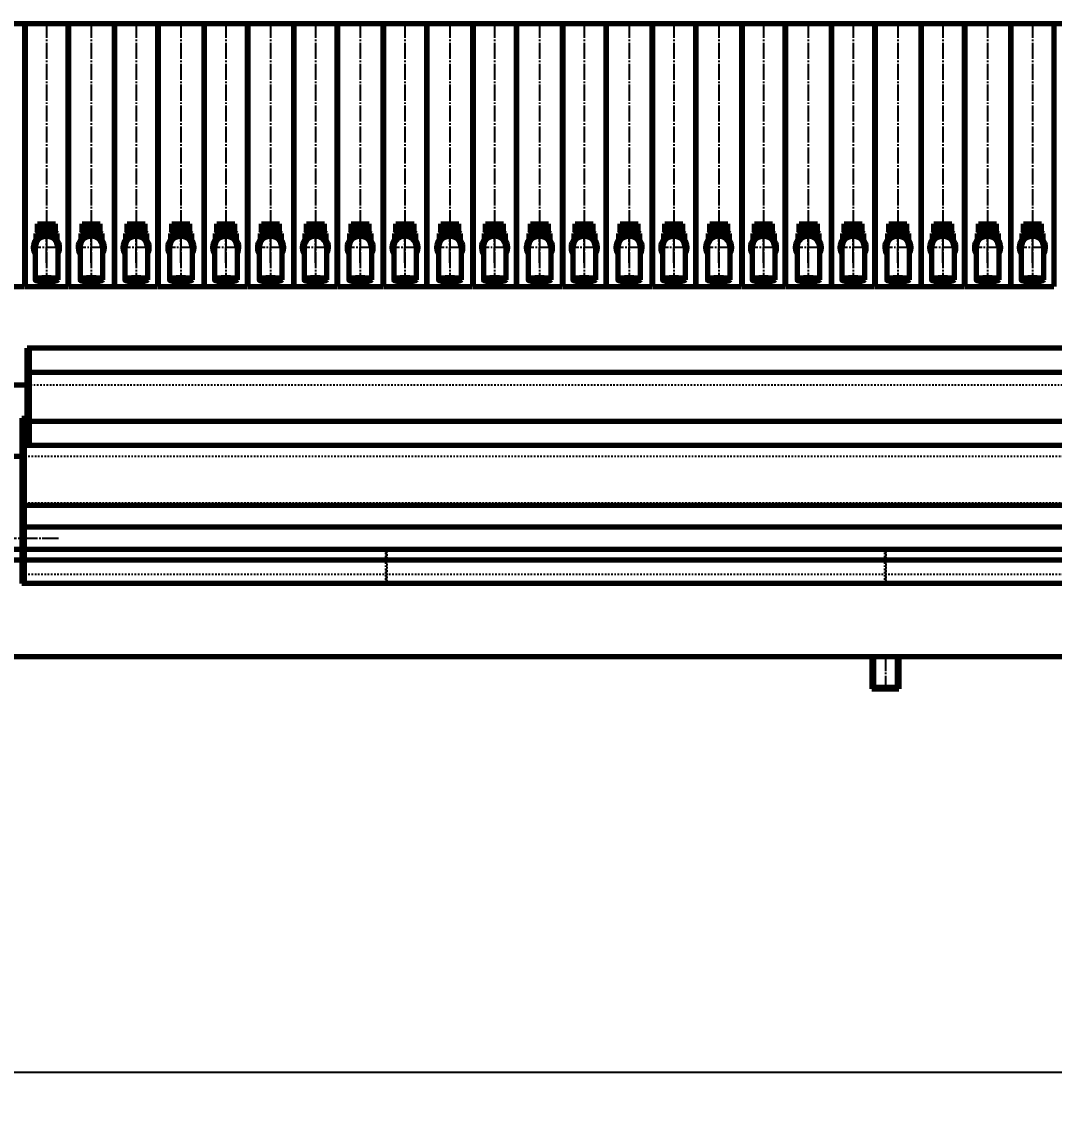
# Model space of a CAD drawing. Header units: millimetres. Extents: x -11880 to 11880, y -8400 to 8400.
# Drawn here: x -7000 to -5077, y 2986 to 5024 of the extents above; entities that cross this region are included whole.
import ezdxf

# ---------------------------------------------------------------- set-up
doc = ezdxf.new("R2010")
doc.units = ezdxf.units.MM
doc.linetypes.add('EB_DASH', pattern=[6, 3, -3])
doc.linetypes.add('EB_DASHDOT', pattern=[39, 30, -3, 3, -3])
for name, color, linetype, lineweight in [('CAXA0', 7, 'Continuous', 70), ('CAXA1', 1, 'EB_DASHDOT', 25), ('CAXA2', 6, 'EB_DASH', 25), ('CAXA4', 3, 'Continuous', 25)]:
    doc.layers.add(name, color=color, linetype=linetype, lineweight=lineweight)
doc.styles.add('标准', font='', dxfattribs={"width": 0.667})
doc.styles.get('标准').set_extended_font_data('SimSun')
doc.dimstyles.new('标准', dxfattribs={"dimscale": 40, "dimtxt": 5, "dimasz": 3, "dimexe": 2, "dimexo": 0, "dimtad": 1, "dimdec": 1, "dimzin": 12, "dimdsep": 46, "dimtxsty": '标准', "dimcen": 0, "dimdle": 4, "dimaunit": 1, "dimazin": 2, "dimtfac": 1, "dimtdec": 3, "dimtmove": 0, "dimatfit": 3, "dimfxl": 0, "dimtolj": 1, "dimtzin": 0, "dimarcsym": 0})

# ---------------------------------------------------------------- blocks, each defined once
blk = doc.blocks.new('CAXBLOCK67', base_point=(-6954.3, 4603.6))
at = {"layer": 'CAXA0', "linetype": 'Continuous', "lineweight": 70}
for p, q in [((-6971.1, 4647.8), (-6937.5, 4647.8)), ((-6971.1, 4632.2), (-6971.1, 4647.8)), ((-6964.8, 4647.8), (-6964.8, 4639.2)), ((-6943.8, 4647.8), (-6943.8, 4639.2)), ((-6937.5, 4632.2), (-6937.5, 4647.8)), ((-6971.1, 4632.2), (-6973.9, 4629.4)), ((-6973.9, 4629.4), (-6973.9, 4618.3)), ((-6934.7, 4629.4), (-6973.9, 4629.4)), ((-6971.1, 4639.2), (-6937.5, 4639.2)), ((-6971.1, 4632.2), (-6937.5, 4632.2)), ((-6937.5, 4632.2), (-6934.7, 4629.4)), ((-6934.7, 4629.4), (-6934.7, 4618.3)), ((-6975.3, 4603.6), (-6975.3, 4543.3)), ((-6933.3, 4603.6), (-6933.3, 4543.3))]:
    blk.add_line(p, q, dxfattribs=at)
for radius, start, end in [(24.5, 328.9973, 211.0027), (21, 0, 180)]:
    blk.add_arc((-6954.3, 4603.6), radius, start, end, dxfattribs=at)
for major_axis in [(21, 0), (15.4, 0)]:
    blk.add_ellipse((-6954.3, 4543.3), major_axis=major_axis, ratio=0.233333, dxfattribs=at)
at = {"layer": 'CAXA1', "linetype": 'EB_DASHDOT', "lineweight": 25}
for p, q in [((-6954.3, 4574.9), (-6954.3, 4632.3)), ((-6925.6, 4603.6), (-6983, 4603.6))]:
    blk.add_line(p, q, dxfattribs=at)
blk = doc.blocks.new('CAXBLOCK73', base_point=(-6870.8, 4603.6))
at = {"layer": 'CAXA0', "linetype": 'Continuous', "lineweight": 70}
for p, q in [((-6887.6, 4647.8), (-6854, 4647.8)), ((-6887.6, 4632.2), (-6887.6, 4647.8)), ((-6881.3, 4647.8), (-6881.3, 4639.2)), ((-6860.3, 4647.8), (-6860.3, 4639.2)), ((-6854, 4632.2), (-6854, 4647.8)), ((-6887.6, 4632.2), (-6890.4, 4629.4)), ((-6890.4, 4629.4), (-6890.4, 4618.3)), ((-6851.2, 4629.4), (-6890.4, 4629.4)), ((-6887.6, 4639.2), (-6854, 4639.2)), ((-6887.6, 4632.2), (-6854, 4632.2)), ((-6854, 4632.2), (-6851.2, 4629.4)), ((-6851.2, 4629.4), (-6851.2, 4618.3)), ((-6891.8, 4603.6), (-6891.8, 4543.3)), ((-6849.8, 4603.6), (-6849.8, 4543.3))]:
    blk.add_line(p, q, dxfattribs=at)
for radius, start, end in [(24.5, 328.9973, 211.0027), (21, 0, 180)]:
    blk.add_arc((-6870.8, 4603.6), radius, start, end, dxfattribs=at)
for major_axis in [(21, 0), (15.4, 0)]:
    blk.add_ellipse((-6870.8, 4543.3), major_axis=major_axis, ratio=0.233333, dxfattribs=at)
at = {"layer": 'CAXA1', "linetype": 'EB_DASHDOT', "lineweight": 25}
for p, q in [((-6870.8, 4574.9), (-6870.8, 4632.3)), ((-6842.1, 4603.6), (-6899.5, 4603.6))]:
    blk.add_line(p, q, dxfattribs=at)
blk = doc.blocks.new('CAXBLOCK75', base_point=(-6787.3, 4603.6))
at = {"layer": 'CAXA0', "linetype": 'Continuous', "lineweight": 70}
for p, q in [((-6804.1, 4647.8), (-6770.5, 4647.8)), ((-6804.1, 4632.2), (-6804.1, 4647.8)), ((-6797.8, 4647.8), (-6797.8, 4639.2)), ((-6776.8, 4647.8), (-6776.8, 4639.2)), ((-6770.5, 4632.2), (-6770.5, 4647.8)), ((-6804.1, 4632.2), (-6806.9, 4629.4)), ((-6806.9, 4629.4), (-6806.9, 4618.3)), ((-6767.7, 4629.4), (-6806.9, 4629.4)), ((-6804.1, 4639.2), (-6770.5, 4639.2)), ((-6804.1, 4632.2), (-6770.5, 4632.2)), ((-6770.5, 4632.2), (-6767.7, 4629.4)), ((-6767.7, 4629.4), (-6767.7, 4618.3)), ((-6808.3, 4603.6), (-6808.3, 4543.3)), ((-6766.3, 4603.6), (-6766.3, 4543.3))]:
    blk.add_line(p, q, dxfattribs=at)
for radius, start, end in [(24.5, 328.9973, 211.0027), (21, 0, 180)]:
    blk.add_arc((-6787.3, 4603.6), radius, start, end, dxfattribs=at)
for major_axis in [(21, 0), (15.4, 0)]:
    blk.add_ellipse((-6787.3, 4543.3), major_axis=major_axis, ratio=0.233333, dxfattribs=at)
at = {"layer": 'CAXA1', "linetype": 'EB_DASHDOT', "lineweight": 25}
for p, q in [((-6787.3, 4574.9), (-6787.3, 4632.3)), ((-6758.6, 4603.6), (-6816, 4603.6))]:
    blk.add_line(p, q, dxfattribs=at)
blk = doc.blocks.new('CAXBLOCK77', base_point=(-6703.8, 4603.6))
at = {"layer": 'CAXA0', "linetype": 'Continuous', "lineweight": 70}
for p, q in [((-6720.6, 4647.8), (-6687, 4647.8)), ((-6720.6, 4632.2), (-6720.6, 4647.8)), ((-6714.3, 4647.8), (-6714.3, 4639.2)), ((-6693.3, 4647.8), (-6693.3, 4639.2)), ((-6687, 4632.2), (-6687, 4647.8)), ((-6720.6, 4632.2), (-6723.4, 4629.4)), ((-6723.4, 4629.4), (-6723.4, 4618.3)), ((-6684.2, 4629.4), (-6723.4, 4629.4)), ((-6720.6, 4639.2), (-6687, 4639.2)), ((-6720.6, 4632.2), (-6687, 4632.2)), ((-6687, 4632.2), (-6684.2, 4629.4)), ((-6684.2, 4629.4), (-6684.2, 4618.3)), ((-6724.8, 4603.6), (-6724.8, 4543.3)), ((-6682.8, 4603.6), (-6682.8, 4543.3))]:
    blk.add_line(p, q, dxfattribs=at)
for radius, start, end in [(24.5, 328.9973, 211.0027), (21, 0, 180)]:
    blk.add_arc((-6703.8, 4603.6), radius, start, end, dxfattribs=at)
for major_axis in [(21, 0), (15.4, 0)]:
    blk.add_ellipse((-6703.8, 4543.3), major_axis=major_axis, ratio=0.233333, dxfattribs=at)
at = {"layer": 'CAXA1', "linetype": 'EB_DASHDOT', "lineweight": 25}
for p, q in [((-6703.8, 4574.9), (-6703.8, 4632.3)), ((-6675.1, 4603.6), (-6732.5, 4603.6))]:
    blk.add_line(p, q, dxfattribs=at)
blk = doc.blocks.new('CAXBLOCK79', base_point=(-6620.3, 4603.6))
at = {"layer": 'CAXA0', "linetype": 'Continuous', "lineweight": 70}
for p, q in [((-6637.1, 4647.8), (-6603.5, 4647.8)), ((-6637.1, 4632.2), (-6637.1, 4647.8)), ((-6630.8, 4647.8), (-6630.8, 4639.2)), ((-6609.8, 4647.8), (-6609.8, 4639.2)), ((-6603.5, 4632.2), (-6603.5, 4647.8)), ((-6637.1, 4632.2), (-6639.9, 4629.4)), ((-6639.9, 4629.4), (-6639.9, 4618.3)), ((-6600.7, 4629.4), (-6639.9, 4629.4)), ((-6637.1, 4639.2), (-6603.5, 4639.2)), ((-6637.1, 4632.2), (-6603.5, 4632.2)), ((-6603.5, 4632.2), (-6600.7, 4629.4)), ((-6600.7, 4629.4), (-6600.7, 4618.3)), ((-6641.3, 4603.6), (-6641.3, 4543.3)), ((-6599.3, 4603.6), (-6599.3, 4543.3))]:
    blk.add_line(p, q, dxfattribs=at)
for radius, start, end in [(24.5, 328.9973, 211.0027), (21, 0, 180)]:
    blk.add_arc((-6620.3, 4603.6), radius, start, end, dxfattribs=at)
for major_axis in [(21, 0), (15.4, 0)]:
    blk.add_ellipse((-6620.3, 4543.3), major_axis=major_axis, ratio=0.233333, dxfattribs=at)
at = {"layer": 'CAXA1', "linetype": 'EB_DASHDOT', "lineweight": 25}
for p, q in [((-6620.3, 4574.9), (-6620.3, 4632.3)), ((-6591.6, 4603.6), (-6649, 4603.6))]:
    blk.add_line(p, q, dxfattribs=at)
blk = doc.blocks.new('CAXBLOCK81', base_point=(-6536.8, 4603.6))
at = {"layer": 'CAXA0', "linetype": 'Continuous', "lineweight": 70}
for p, q in [((-6553.6, 4647.8), (-6520, 4647.8)), ((-6553.6, 4632.2), (-6553.6, 4647.8)), ((-6547.3, 4647.8), (-6547.3, 4639.2)), ((-6526.3, 4647.8), (-6526.3, 4639.2)), ((-6520, 4632.2), (-6520, 4647.8)), ((-6553.6, 4632.2), (-6556.4, 4629.4)), ((-6556.4, 4629.4), (-6556.4, 4618.3)), ((-6517.2, 4629.4), (-6556.4, 4629.4)), ((-6553.6, 4639.2), (-6520, 4639.2)), ((-6553.6, 4632.2), (-6520, 4632.2)), ((-6520, 4632.2), (-6517.2, 4629.4)), ((-6517.2, 4629.4), (-6517.2, 4618.3)), ((-6557.8, 4603.6), (-6557.8, 4543.3)), ((-6515.8, 4603.6), (-6515.8, 4543.3))]:
    blk.add_line(p, q, dxfattribs=at)
for radius, start, end in [(24.5, 328.9973, 211.0027), (21, 0, 180)]:
    blk.add_arc((-6536.8, 4603.6), radius, start, end, dxfattribs=at)
for major_axis in [(21, 0), (15.4, 0)]:
    blk.add_ellipse((-6536.8, 4543.3), major_axis=major_axis, ratio=0.233333, dxfattribs=at)
at = {"layer": 'CAXA1', "linetype": 'EB_DASHDOT', "lineweight": 25}
for p, q in [((-6536.8, 4574.9), (-6536.8, 4632.3)), ((-6508.1, 4603.6), (-6565.5, 4603.6))]:
    blk.add_line(p, q, dxfattribs=at)
blk = doc.blocks.new('CAXBLOCK83', base_point=(-6453.3, 4603.6))
at = {"layer": 'CAXA0', "linetype": 'Continuous', "lineweight": 70}
for p, q in [((-6470.1, 4647.8), (-6436.5, 4647.8)), ((-6470.1, 4632.2), (-6470.1, 4647.8)), ((-6463.8, 4647.8), (-6463.8, 4639.2)), ((-6442.8, 4647.8), (-6442.8, 4639.2)), ((-6436.5, 4632.2), (-6436.5, 4647.8)), ((-6470.1, 4632.2), (-6472.9, 4629.4)), ((-6472.9, 4629.4), (-6472.9, 4618.3)), ((-6433.7, 4629.4), (-6472.9, 4629.4)), ((-6470.1, 4639.2), (-6436.5, 4639.2)), ((-6470.1, 4632.2), (-6436.5, 4632.2)), ((-6436.5, 4632.2), (-6433.7, 4629.4)), ((-6433.7, 4629.4), (-6433.7, 4618.3)), ((-6474.3, 4603.6), (-6474.3, 4543.3)), ((-6432.3, 4603.6), (-6432.3, 4543.3))]:
    blk.add_line(p, q, dxfattribs=at)
for radius, start, end in [(24.5, 328.9973, 211.0027), (21, 0, 180)]:
    blk.add_arc((-6453.3, 4603.6), radius, start, end, dxfattribs=at)
for major_axis in [(21, 0), (15.4, 0)]:
    blk.add_ellipse((-6453.3, 4543.3), major_axis=major_axis, ratio=0.233333, dxfattribs=at)
at = {"layer": 'CAXA1', "linetype": 'EB_DASHDOT', "lineweight": 25}
for p, q in [((-6453.3, 4574.9), (-6453.3, 4632.3)), ((-6424.6, 4603.6), (-6482, 4603.6))]:
    blk.add_line(p, q, dxfattribs=at)
blk = doc.blocks.new('CAXBLOCK85', base_point=(-6369.8, 4603.6))
at = {"layer": 'CAXA0', "linetype": 'Continuous', "lineweight": 70}
for p, q in [((-6386.6, 4647.8), (-6353, 4647.8)), ((-6386.6, 4632.2), (-6386.6, 4647.8)), ((-6380.3, 4647.8), (-6380.3, 4639.2)), ((-6359.3, 4647.8), (-6359.3, 4639.2)), ((-6353, 4632.2), (-6353, 4647.8)), ((-6386.6, 4632.2), (-6389.4, 4629.4)), ((-6389.4, 4629.4), (-6389.4, 4618.3)), ((-6350.2, 4629.4), (-6389.4, 4629.4)), ((-6386.6, 4639.2), (-6353, 4639.2)), ((-6386.6, 4632.2), (-6353, 4632.2)), ((-6353, 4632.2), (-6350.2, 4629.4)), ((-6350.2, 4629.4), (-6350.2, 4618.3)), ((-6390.8, 4603.6), (-6390.8, 4543.3)), ((-6348.8, 4603.6), (-6348.8, 4543.3))]:
    blk.add_line(p, q, dxfattribs=at)
for radius, start, end in [(24.5, 328.9973, 211.0027), (21, 0, 180)]:
    blk.add_arc((-6369.8, 4603.6), radius, start, end, dxfattribs=at)
for major_axis in [(21, 0), (15.4, 0)]:
    blk.add_ellipse((-6369.8, 4543.3), major_axis=major_axis, ratio=0.233333, dxfattribs=at)
at = {"layer": 'CAXA1', "linetype": 'EB_DASHDOT', "lineweight": 25}
for p, q in [((-6369.8, 4574.9), (-6369.8, 4632.3)), ((-6341.1, 4603.6), (-6398.5, 4603.6))]:
    blk.add_line(p, q, dxfattribs=at)
blk = doc.blocks.new('CAXBLOCK87', base_point=(-6286.3, 4603.6))
at = {"layer": 'CAXA0', "linetype": 'Continuous', "lineweight": 70}
for p, q in [((-6303.1, 4647.8), (-6269.5, 4647.8)), ((-6303.1, 4632.2), (-6303.1, 4647.8)), ((-6296.8, 4647.8), (-6296.8, 4639.2)), ((-6275.8, 4647.8), (-6275.8, 4639.2)), ((-6269.5, 4632.2), (-6269.5, 4647.8)), ((-6303.1, 4632.2), (-6305.9, 4629.4)), ((-6305.9, 4629.4), (-6305.9, 4618.3)), ((-6266.7, 4629.4), (-6305.9, 4629.4)), ((-6303.1, 4639.2), (-6269.5, 4639.2)), ((-6303.1, 4632.2), (-6269.5, 4632.2)), ((-6269.5, 4632.2), (-6266.7, 4629.4)), ((-6266.7, 4629.4), (-6266.7, 4618.3)), ((-6307.3, 4603.6), (-6307.3, 4543.3)), ((-6265.3, 4603.6), (-6265.3, 4543.3))]:
    blk.add_line(p, q, dxfattribs=at)
for radius, start, end in [(24.5, 328.9973, 211.0027), (21, 0, 180)]:
    blk.add_arc((-6286.3, 4603.6), radius, start, end, dxfattribs=at)
for major_axis in [(21, 0), (15.4, 0)]:
    blk.add_ellipse((-6286.3, 4543.3), major_axis=major_axis, ratio=0.233333, dxfattribs=at)
at = {"layer": 'CAXA1', "linetype": 'EB_DASHDOT', "lineweight": 25}
for p, q in [((-6286.3, 4574.9), (-6286.3, 4632.3)), ((-6257.6, 4603.6), (-6315, 4603.6))]:
    blk.add_line(p, q, dxfattribs=at)
blk = doc.blocks.new('CAXBLOCK89', base_point=(-6202.8, 4603.6))
at = {"layer": 'CAXA0', "linetype": 'Continuous', "lineweight": 70}
for p, q in [((-6219.6, 4647.8), (-6186, 4647.8)), ((-6219.6, 4632.2), (-6219.6, 4647.8)), ((-6213.3, 4647.8), (-6213.3, 4639.2)), ((-6192.3, 4647.8), (-6192.3, 4639.2)), ((-6186, 4632.2), (-6186, 4647.8)), ((-6219.6, 4632.2), (-6222.4, 4629.4)), ((-6222.4, 4629.4), (-6222.4, 4618.3)), ((-6183.2, 4629.4), (-6222.4, 4629.4)), ((-6219.6, 4639.2), (-6186, 4639.2)), ((-6219.6, 4632.2), (-6186, 4632.2)), ((-6186, 4632.2), (-6183.2, 4629.4)), ((-6183.2, 4629.4), (-6183.2, 4618.3)), ((-6223.8, 4603.6), (-6223.8, 4543.3)), ((-6181.8, 4603.6), (-6181.8, 4543.3))]:
    blk.add_line(p, q, dxfattribs=at)
for radius, start, end in [(24.5, 328.9973, 211.0027), (21, 0, 180)]:
    blk.add_arc((-6202.8, 4603.6), radius, start, end, dxfattribs=at)
for major_axis in [(21, 0), (15.4, 0)]:
    blk.add_ellipse((-6202.8, 4543.3), major_axis=major_axis, ratio=0.233333, dxfattribs=at)
at = {"layer": 'CAXA1', "linetype": 'EB_DASHDOT', "lineweight": 25}
for p, q in [((-6202.8, 4574.9), (-6202.8, 4632.3)), ((-6174.1, 4603.6), (-6231.5, 4603.6))]:
    blk.add_line(p, q, dxfattribs=at)
blk = doc.blocks.new('CAXBLOCK91', base_point=(-6119.3, 4603.6))
at = {"layer": 'CAXA0', "linetype": 'Continuous', "lineweight": 70}
for p, q in [((-6136.1, 4647.8), (-6102.5, 4647.8)), ((-6136.1, 4632.2), (-6136.1, 4647.8)), ((-6129.8, 4647.8), (-6129.8, 4639.2)), ((-6108.8, 4647.8), (-6108.8, 4639.2)), ((-6102.5, 4632.2), (-6102.5, 4647.8)), ((-6136.1, 4632.2), (-6138.9, 4629.4)), ((-6138.9, 4629.4), (-6138.9, 4618.3)), ((-6099.7, 4629.4), (-6138.9, 4629.4)), ((-6136.1, 4639.2), (-6102.5, 4639.2)), ((-6136.1, 4632.2), (-6102.5, 4632.2)), ((-6102.5, 4632.2), (-6099.7, 4629.4)), ((-6099.7, 4629.4), (-6099.7, 4618.3)), ((-6140.3, 4603.6), (-6140.3, 4543.3)), ((-6098.3, 4603.6), (-6098.3, 4543.3))]:
    blk.add_line(p, q, dxfattribs=at)
for radius, start, end in [(24.5, 328.9973, 211.0027), (21, 0, 180)]:
    blk.add_arc((-6119.3, 4603.6), radius, start, end, dxfattribs=at)
for major_axis in [(21, 0), (15.4, 0)]:
    blk.add_ellipse((-6119.3, 4543.3), major_axis=major_axis, ratio=0.233333, dxfattribs=at)
at = {"layer": 'CAXA1', "linetype": 'EB_DASHDOT', "lineweight": 25}
for p, q in [((-6119.3, 4574.9), (-6119.3, 4632.3)), ((-6090.6, 4603.6), (-6148, 4603.6))]:
    blk.add_line(p, q, dxfattribs=at)
blk = doc.blocks.new('CAXBLOCK93', base_point=(-6035.8, 4603.6))
at = {"layer": 'CAXA0', "linetype": 'Continuous', "lineweight": 70}
for p, q in [((-6052.6, 4647.8), (-6019, 4647.8)), ((-6052.6, 4632.2), (-6052.6, 4647.8)), ((-6046.3, 4647.8), (-6046.3, 4639.2)), ((-6025.3, 4647.8), (-6025.3, 4639.2)), ((-6019, 4632.2), (-6019, 4647.8)), ((-6052.6, 4632.2), (-6055.4, 4629.4)), ((-6055.4, 4629.4), (-6055.4, 4618.3)), ((-6016.2, 4629.4), (-6055.4, 4629.4)), ((-6052.6, 4639.2), (-6019, 4639.2)), ((-6052.6, 4632.2), (-6019, 4632.2)), ((-6019, 4632.2), (-6016.2, 4629.4)), ((-6016.2, 4629.4), (-6016.2, 4618.3)), ((-6056.8, 4603.6), (-6056.8, 4543.3)), ((-6014.8, 4603.6), (-6014.8, 4543.3))]:
    blk.add_line(p, q, dxfattribs=at)
for radius, start, end in [(24.5, 328.9973, 211.0027), (21, 0, 180)]:
    blk.add_arc((-6035.8, 4603.6), radius, start, end, dxfattribs=at)
for major_axis in [(21, 0), (15.4, 0)]:
    blk.add_ellipse((-6035.8, 4543.3), major_axis=major_axis, ratio=0.233333, dxfattribs=at)
at = {"layer": 'CAXA1', "linetype": 'EB_DASHDOT', "lineweight": 25}
for p, q in [((-6035.8, 4574.9), (-6035.8, 4632.3)), ((-6007.1, 4603.6), (-6064.5, 4603.6))]:
    blk.add_line(p, q, dxfattribs=at)
blk = doc.blocks.new('CAXBLOCK95', base_point=(-5952.3, 4603.6))
at = {"layer": 'CAXA0', "linetype": 'Continuous', "lineweight": 70}
for p, q in [((-5969.1, 4647.8), (-5935.5, 4647.8)), ((-5969.1, 4632.2), (-5969.1, 4647.8)), ((-5962.8, 4647.8), (-5962.8, 4639.2)), ((-5941.8, 4647.8), (-5941.8, 4639.2)), ((-5935.5, 4632.2), (-5935.5, 4647.8)), ((-5969.1, 4632.2), (-5971.9, 4629.4)), ((-5971.9, 4629.4), (-5971.9, 4618.3)), ((-5932.7, 4629.4), (-5971.9, 4629.4)), ((-5969.1, 4639.2), (-5935.5, 4639.2)), ((-5969.1, 4632.2), (-5935.5, 4632.2)), ((-5935.5, 4632.2), (-5932.7, 4629.4)), ((-5932.7, 4629.4), (-5932.7, 4618.3)), ((-5973.3, 4603.6), (-5973.3, 4543.3)), ((-5931.3, 4603.6), (-5931.3, 4543.3))]:
    blk.add_line(p, q, dxfattribs=at)
for radius, start, end in [(24.5, 328.9973, 211.0027), (21, 0, 180)]:
    blk.add_arc((-5952.3, 4603.6), radius, start, end, dxfattribs=at)
for major_axis in [(21, 0), (15.4, 0)]:
    blk.add_ellipse((-5952.3, 4543.3), major_axis=major_axis, ratio=0.233333, dxfattribs=at)
at = {"layer": 'CAXA1', "linetype": 'EB_DASHDOT', "lineweight": 25}
for p, q in [((-5952.3, 4574.9), (-5952.3, 4632.3)), ((-5923.6, 4603.6), (-5981, 4603.6))]:
    blk.add_line(p, q, dxfattribs=at)
blk = doc.blocks.new('CAXBLOCK97', base_point=(-5868.8, 4603.6))
at = {"layer": 'CAXA0', "linetype": 'Continuous', "lineweight": 70}
for p, q in [((-5885.6, 4647.8), (-5852, 4647.8)), ((-5885.6, 4632.2), (-5885.6, 4647.8)), ((-5879.3, 4647.8), (-5879.3, 4639.2)), ((-5858.3, 4647.8), (-5858.3, 4639.2)), ((-5852, 4632.2), (-5852, 4647.8)), ((-5885.6, 4632.2), (-5888.4, 4629.4)), ((-5888.4, 4629.4), (-5888.4, 4618.3)), ((-5849.2, 4629.4), (-5888.4, 4629.4)), ((-5885.6, 4639.2), (-5852, 4639.2)), ((-5885.6, 4632.2), (-5852, 4632.2)), ((-5852, 4632.2), (-5849.2, 4629.4)), ((-5849.2, 4629.4), (-5849.2, 4618.3)), ((-5889.8, 4603.6), (-5889.8, 4543.3)), ((-5847.8, 4603.6), (-5847.8, 4543.3))]:
    blk.add_line(p, q, dxfattribs=at)
for radius, start, end in [(24.5, 328.9973, 211.0027), (21, 0, 180)]:
    blk.add_arc((-5868.8, 4603.6), radius, start, end, dxfattribs=at)
for major_axis in [(21, 0), (15.4, 0)]:
    blk.add_ellipse((-5868.8, 4543.3), major_axis=major_axis, ratio=0.233333, dxfattribs=at)
at = {"layer": 'CAXA1', "linetype": 'EB_DASHDOT', "lineweight": 25}
for p, q in [((-5868.8, 4574.9), (-5868.8, 4632.3)), ((-5840.1, 4603.6), (-5897.5, 4603.6))]:
    blk.add_line(p, q, dxfattribs=at)
blk = doc.blocks.new('CAXBLOCK99', base_point=(-5785.3, 4603.6))
at = {"layer": 'CAXA0', "linetype": 'Continuous', "lineweight": 70}
for p, q in [((-5802.1, 4647.8), (-5768.5, 4647.8)), ((-5802.1, 4632.2), (-5802.1, 4647.8)), ((-5795.8, 4647.8), (-5795.8, 4639.2)), ((-5774.8, 4647.8), (-5774.8, 4639.2)), ((-5768.5, 4632.2), (-5768.5, 4647.8)), ((-5802.1, 4632.2), (-5804.9, 4629.4)), ((-5804.9, 4629.4), (-5804.9, 4618.3)), ((-5765.7, 4629.4), (-5804.9, 4629.4)), ((-5802.1, 4639.2), (-5768.5, 4639.2)), ((-5802.1, 4632.2), (-5768.5, 4632.2)), ((-5768.5, 4632.2), (-5765.7, 4629.4)), ((-5765.7, 4629.4), (-5765.7, 4618.3)), ((-5806.3, 4603.6), (-5806.3, 4543.3)), ((-5764.3, 4603.6), (-5764.3, 4543.3))]:
    blk.add_line(p, q, dxfattribs=at)
for radius, start, end in [(24.5, 328.9973, 211.0027), (21, 0, 180)]:
    blk.add_arc((-5785.3, 4603.6), radius, start, end, dxfattribs=at)
for major_axis in [(21, 0), (15.4, 0)]:
    blk.add_ellipse((-5785.3, 4543.3), major_axis=major_axis, ratio=0.233333, dxfattribs=at)
at = {"layer": 'CAXA1', "linetype": 'EB_DASHDOT', "lineweight": 25}
for p, q in [((-5785.3, 4574.9), (-5785.3, 4632.3)), ((-5756.6, 4603.6), (-5814, 4603.6))]:
    blk.add_line(p, q, dxfattribs=at)
blk = doc.blocks.new('CAXBLOCK101', base_point=(-5701.8, 4603.6))
at = {"layer": 'CAXA0', "linetype": 'Continuous', "lineweight": 70}
for p, q in [((-5718.6, 4647.8), (-5685, 4647.8)), ((-5718.6, 4632.2), (-5718.6, 4647.8)), ((-5712.3, 4647.8), (-5712.3, 4639.2)), ((-5691.3, 4647.8), (-5691.3, 4639.2)), ((-5685, 4632.2), (-5685, 4647.8)), ((-5718.6, 4632.2), (-5721.4, 4629.4)), ((-5721.4, 4629.4), (-5721.4, 4618.3)), ((-5682.2, 4629.4), (-5721.4, 4629.4)), ((-5718.6, 4639.2), (-5685, 4639.2)), ((-5718.6, 4632.2), (-5685, 4632.2)), ((-5685, 4632.2), (-5682.2, 4629.4)), ((-5682.2, 4629.4), (-5682.2, 4618.3)), ((-5722.8, 4603.6), (-5722.8, 4543.3)), ((-5680.8, 4603.6), (-5680.8, 4543.3))]:
    blk.add_line(p, q, dxfattribs=at)
for radius, start, end in [(24.5, 328.9973, 211.0027), (21, 0, 180)]:
    blk.add_arc((-5701.8, 4603.6), radius, start, end, dxfattribs=at)
for major_axis in [(21, 0), (15.4, 0)]:
    blk.add_ellipse((-5701.8, 4543.3), major_axis=major_axis, ratio=0.233333, dxfattribs=at)
at = {"layer": 'CAXA1', "linetype": 'EB_DASHDOT', "lineweight": 25}
for p, q in [((-5701.8, 4574.9), (-5701.8, 4632.3)), ((-5673.1, 4603.6), (-5730.5, 4603.6))]:
    blk.add_line(p, q, dxfattribs=at)
blk = doc.blocks.new('CAXBLOCK103', base_point=(-5618.3, 4603.6))
at = {"layer": 'CAXA0', "linetype": 'Continuous', "lineweight": 70}
for p, q in [((-5635.1, 4647.8), (-5601.5, 4647.8)), ((-5635.1, 4632.2), (-5635.1, 4647.8)), ((-5628.8, 4647.8), (-5628.8, 4639.2)), ((-5607.8, 4647.8), (-5607.8, 4639.2)), ((-5601.5, 4632.2), (-5601.5, 4647.8)), ((-5635.1, 4632.2), (-5637.9, 4629.4)), ((-5637.9, 4629.4), (-5637.9, 4618.3)), ((-5598.7, 4629.4), (-5637.9, 4629.4)), ((-5635.1, 4639.2), (-5601.5, 4639.2)), ((-5635.1, 4632.2), (-5601.5, 4632.2)), ((-5601.5, 4632.2), (-5598.7, 4629.4)), ((-5598.7, 4629.4), (-5598.7, 4618.3)), ((-5639.3, 4603.6), (-5639.3, 4543.3)), ((-5597.3, 4603.6), (-5597.3, 4543.3))]:
    blk.add_line(p, q, dxfattribs=at)
for radius, start, end in [(24.5, 328.9973, 211.0027), (21, 0, 180)]:
    blk.add_arc((-5618.3, 4603.6), radius, start, end, dxfattribs=at)
for major_axis in [(21, 0), (15.4, 0)]:
    blk.add_ellipse((-5618.3, 4543.3), major_axis=major_axis, ratio=0.233333, dxfattribs=at)
at = {"layer": 'CAXA1', "linetype": 'EB_DASHDOT', "lineweight": 25}
for p, q in [((-5618.3, 4574.9), (-5618.3, 4632.3)), ((-5589.6, 4603.6), (-5647, 4603.6))]:
    blk.add_line(p, q, dxfattribs=at)
blk = doc.blocks.new('CAXBLOCK105', base_point=(-5534.8, 4603.6))
at = {"layer": 'CAXA0', "linetype": 'Continuous', "lineweight": 70}
for p, q in [((-5551.6, 4647.8), (-5518, 4647.8)), ((-5551.6, 4632.2), (-5551.6, 4647.8)), ((-5545.3, 4647.8), (-5545.3, 4639.2)), ((-5524.3, 4647.8), (-5524.3, 4639.2)), ((-5518, 4632.2), (-5518, 4647.8)), ((-5551.6, 4632.2), (-5554.4, 4629.4)), ((-5554.4, 4629.4), (-5554.4, 4618.3)), ((-5515.2, 4629.4), (-5554.4, 4629.4)), ((-5551.6, 4639.2), (-5518, 4639.2)), ((-5551.6, 4632.2), (-5518, 4632.2)), ((-5518, 4632.2), (-5515.2, 4629.4)), ((-5515.2, 4629.4), (-5515.2, 4618.3)), ((-5555.8, 4603.6), (-5555.8, 4543.3)), ((-5513.8, 4603.6), (-5513.8, 4543.3))]:
    blk.add_line(p, q, dxfattribs=at)
for radius, start, end in [(24.5, 328.9973, 211.0027), (21, 0, 180)]:
    blk.add_arc((-5534.8, 4603.6), radius, start, end, dxfattribs=at)
for major_axis in [(21, 0), (15.4, 0)]:
    blk.add_ellipse((-5534.8, 4543.3), major_axis=major_axis, ratio=0.233333, dxfattribs=at)
at = {"layer": 'CAXA1', "linetype": 'EB_DASHDOT', "lineweight": 25}
for p, q in [((-5534.8, 4574.9), (-5534.8, 4632.3)), ((-5506.1, 4603.6), (-5563.5, 4603.6))]:
    blk.add_line(p, q, dxfattribs=at)
blk = doc.blocks.new('CAXBLOCK107', base_point=(-5451.3, 4603.6))
at = {"layer": 'CAXA0', "linetype": 'Continuous', "lineweight": 70}
for p, q in [((-5468.1, 4647.8), (-5434.5, 4647.8)), ((-5468.1, 4632.2), (-5468.1, 4647.8)), ((-5461.8, 4647.8), (-5461.8, 4639.2)), ((-5440.8, 4647.8), (-5440.8, 4639.2)), ((-5434.5, 4632.2), (-5434.5, 4647.8)), ((-5468.1, 4632.2), (-5470.9, 4629.4)), ((-5470.9, 4629.4), (-5470.9, 4618.3)), ((-5431.7, 4629.4), (-5470.9, 4629.4)), ((-5468.1, 4639.2), (-5434.5, 4639.2)), ((-5468.1, 4632.2), (-5434.5, 4632.2)), ((-5434.5, 4632.2), (-5431.7, 4629.4)), ((-5431.7, 4629.4), (-5431.7, 4618.3)), ((-5472.3, 4603.6), (-5472.3, 4543.3)), ((-5430.3, 4603.6), (-5430.3, 4543.3))]:
    blk.add_line(p, q, dxfattribs=at)
for radius, start, end in [(24.5, 328.9973, 211.0027), (21, 0, 180)]:
    blk.add_arc((-5451.3, 4603.6), radius, start, end, dxfattribs=at)
for major_axis in [(21, 0), (15.4, 0)]:
    blk.add_ellipse((-5451.3, 4543.3), major_axis=major_axis, ratio=0.233333, dxfattribs=at)
at = {"layer": 'CAXA1', "linetype": 'EB_DASHDOT', "lineweight": 25}
for p, q in [((-5451.3, 4574.9), (-5451.3, 4632.3)), ((-5422.6, 4603.6), (-5480, 4603.6))]:
    blk.add_line(p, q, dxfattribs=at)
blk = doc.blocks.new('CAXBLOCK109', base_point=(-5367.8, 4603.6))
at = {"layer": 'CAXA0', "linetype": 'Continuous', "lineweight": 70}
for p, q in [((-5384.6, 4647.8), (-5351, 4647.8)), ((-5384.6, 4632.2), (-5384.6, 4647.8)), ((-5378.3, 4647.8), (-5378.3, 4639.2)), ((-5357.3, 4647.8), (-5357.3, 4639.2)), ((-5351, 4632.2), (-5351, 4647.8)), ((-5384.6, 4632.2), (-5387.4, 4629.4)), ((-5387.4, 4629.4), (-5387.4, 4618.3)), ((-5348.2, 4629.4), (-5387.4, 4629.4)), ((-5384.6, 4639.2), (-5351, 4639.2)), ((-5384.6, 4632.2), (-5351, 4632.2)), ((-5351, 4632.2), (-5348.2, 4629.4)), ((-5348.2, 4629.4), (-5348.2, 4618.3)), ((-5388.8, 4603.6), (-5388.8, 4543.3)), ((-5346.8, 4603.6), (-5346.8, 4543.3))]:
    blk.add_line(p, q, dxfattribs=at)
for radius, start, end in [(24.5, 328.9973, 211.0027), (21, 0, 180)]:
    blk.add_arc((-5367.8, 4603.6), radius, start, end, dxfattribs=at)
for major_axis in [(21, 0), (15.4, 0)]:
    blk.add_ellipse((-5367.8, 4543.3), major_axis=major_axis, ratio=0.233333, dxfattribs=at)
at = {"layer": 'CAXA1', "linetype": 'EB_DASHDOT', "lineweight": 25}
for p, q in [((-5367.8, 4574.9), (-5367.8, 4632.3)), ((-5339.1, 4603.6), (-5396.5, 4603.6))]:
    blk.add_line(p, q, dxfattribs=at)
blk = doc.blocks.new('CAXBLOCK111', base_point=(-5284.3, 4603.6))
at = {"layer": 'CAXA0', "linetype": 'Continuous', "lineweight": 70}
for p, q in [((-5301.1, 4647.8), (-5267.5, 4647.8)), ((-5301.1, 4632.2), (-5301.1, 4647.8)), ((-5294.8, 4647.8), (-5294.8, 4639.2)), ((-5273.8, 4647.8), (-5273.8, 4639.2)), ((-5267.5, 4632.2), (-5267.5, 4647.8)), ((-5301.1, 4632.2), (-5303.9, 4629.4)), ((-5303.9, 4629.4), (-5303.9, 4618.3)), ((-5264.7, 4629.4), (-5303.9, 4629.4)), ((-5301.1, 4639.2), (-5267.5, 4639.2)), ((-5301.1, 4632.2), (-5267.5, 4632.2)), ((-5267.5, 4632.2), (-5264.7, 4629.4)), ((-5264.7, 4629.4), (-5264.7, 4618.3)), ((-5305.3, 4603.6), (-5305.3, 4543.3)), ((-5263.3, 4603.6), (-5263.3, 4543.3))]:
    blk.add_line(p, q, dxfattribs=at)
for radius, start, end in [(24.5, 328.9973, 211.0027), (21, 0, 180)]:
    blk.add_arc((-5284.3, 4603.6), radius, start, end, dxfattribs=at)
for major_axis in [(21, 0), (15.4, 0)]:
    blk.add_ellipse((-5284.3, 4543.3), major_axis=major_axis, ratio=0.233333, dxfattribs=at)
at = {"layer": 'CAXA1', "linetype": 'EB_DASHDOT', "lineweight": 25}
for p, q in [((-5284.3, 4574.9), (-5284.3, 4632.3)), ((-5255.6, 4603.6), (-5313, 4603.6))]:
    blk.add_line(p, q, dxfattribs=at)
blk = doc.blocks.new('CAXBLOCK113', base_point=(-5200.8, 4603.6))
at = {"layer": 'CAXA0', "linetype": 'Continuous', "lineweight": 70}
for p, q in [((-5217.6, 4647.8), (-5184, 4647.8)), ((-5217.6, 4632.2), (-5217.6, 4647.8)), ((-5211.3, 4647.8), (-5211.3, 4639.2)), ((-5190.3, 4647.8), (-5190.3, 4639.2)), ((-5184, 4632.2), (-5184, 4647.8)), ((-5217.6, 4632.2), (-5220.4, 4629.4)), ((-5220.4, 4629.4), (-5220.4, 4618.3)), ((-5181.2, 4629.4), (-5220.4, 4629.4)), ((-5217.6, 4639.2), (-5184, 4639.2)), ((-5217.6, 4632.2), (-5184, 4632.2)), ((-5184, 4632.2), (-5181.2, 4629.4)), ((-5181.2, 4629.4), (-5181.2, 4618.3)), ((-5221.8, 4603.6), (-5221.8, 4543.3)), ((-5179.8, 4603.6), (-5179.8, 4543.3))]:
    blk.add_line(p, q, dxfattribs=at)
for radius, start, end in [(24.5, 328.9973, 211.0027), (21, 0, 180)]:
    blk.add_arc((-5200.8, 4603.6), radius, start, end, dxfattribs=at)
for major_axis in [(21, 0), (15.4, 0)]:
    blk.add_ellipse((-5200.8, 4543.3), major_axis=major_axis, ratio=0.233333, dxfattribs=at)
at = {"layer": 'CAXA1', "linetype": 'EB_DASHDOT', "lineweight": 25}
for p, q in [((-5200.8, 4574.9), (-5200.8, 4632.3)), ((-5172.1, 4603.6), (-5229.5, 4603.6))]:
    blk.add_line(p, q, dxfattribs=at)
blk = doc.blocks.new('CAXBLOCK115', base_point=(-5117.3, 4603.6))
at = {"layer": 'CAXA0', "linetype": 'Continuous', "lineweight": 70}
for p, q in [((-5134.1, 4647.8), (-5100.5, 4647.8)), ((-5134.1, 4632.2), (-5134.1, 4647.8)), ((-5127.8, 4647.8), (-5127.8, 4639.2)), ((-5106.8, 4647.8), (-5106.8, 4639.2)), ((-5100.5, 4632.2), (-5100.5, 4647.8)), ((-5134.1, 4632.2), (-5136.9, 4629.4)), ((-5136.9, 4629.4), (-5136.9, 4618.3)), ((-5097.7, 4629.4), (-5136.9, 4629.4)), ((-5134.1, 4639.2), (-5100.5, 4639.2)), ((-5134.1, 4632.2), (-5100.5, 4632.2)), ((-5100.5, 4632.2), (-5097.7, 4629.4)), ((-5097.7, 4629.4), (-5097.7, 4618.3)), ((-5138.3, 4603.6), (-5138.3, 4543.3)), ((-5096.3, 4603.6), (-5096.3, 4543.3))]:
    blk.add_line(p, q, dxfattribs=at)
for radius, start, end in [(24.5, 328.9973, 211.0027), (21, 0, 180)]:
    blk.add_arc((-5117.3, 4603.6), radius, start, end, dxfattribs=at)
for major_axis in [(21, 0), (15.4, 0)]:
    blk.add_ellipse((-5117.3, 4543.3), major_axis=major_axis, ratio=0.233333, dxfattribs=at)
at = {"layer": 'CAXA1', "linetype": 'EB_DASHDOT', "lineweight": 25}
for p, q in [((-5117.3, 4574.9), (-5117.3, 4632.3)), ((-5088.6, 4603.6), (-5146, 4603.6))]:
    blk.add_line(p, q, dxfattribs=at)
blk = doc.blocks.new('*D213')
at = {"layer": 'CAXA4', "linetype": 'Continuous', "lineweight": 25}
for points in [[(-7351.3, 3066.3), (-7231.3, 3051.3), (-7231.3, 3081.3)], [(-856.3, 3066.3), (-976.3, 3051.3), (-976.3, 3081.3)]]:
    blk.add_hatch(color=0, dxfattribs=at).paths.add_polyline_path(points, flags=0)
at = {"layer": 'CAXA4', "color": 0, "linetype": 'Continuous', "lineweight": 25}
for p, q in [((-7351.3, 4534.1), (-7351.3, 2986.3)), ((-856.3, 3797.1), (-856.3, 2986.3)), ((-7351.3, 3066.3), (-856.3, 3066.3))]:
    blk.add_line(p, q, dxfattribs=at)
at = {"layer": 'CAXA4', "color": 0, "linetype": 'Continuous', "lineweight": 25, "insert": (-4316.6, 3365.3), "char_height": 200, "attachment_point": 1, "style": '标准'}
blk.add_mtext('\\fSimSun|b0|i0|p34;6495', dxfattribs=at)
blk = doc.blocks.new('CAXBLOCK339', base_point=(-7241.3, 3781.1))
at = {"layer": 'CAXA0'}
for p, q in [((-7251.3, 4041.1), (-6919.5, 4041.1)), ((-6919.5, 4041.1), (-1476.3, 4041.1)), ((-7248.3, 4021.1), (-1476.3, 4021.1)), ((-7251.3, 3841.1), (-6919.5, 3841.1)), ((-6919.5, 3841.1), (-1476.3, 3841.1)), ((-5416.3, 3841.1), (-5416.3, 3781.1)), ((-5413.3, 3841.1), (-5413.3, 3784.1)), ((-5369.3, 3841.1), (-5369.3, 3784.1)), ((-5366.3, 3841.1), (-5366.3, 3781.1)), ((-5416.3, 3781.1), (-5366.3, 3781.1)), ((-5413.3, 3784.1), (-5369.3, 3784.1))]:
    blk.add_line(p, q, dxfattribs=at)
at = {"layer": 'CAXA1', "linetype": 'EB_DASHDOT', "lineweight": 25}
for p, q in [((-6321.3, 4044.1), (-6321.3, 3978.1)), ((-5391.3, 4044.1), (-5391.3, 3978.1)), ((-5391.3, 3844.1), (-5391.3, 3778.1))]:
    blk.add_line(p, q, dxfattribs=at)
at = {"layer": 'CAXA2', "linetype": 'EB_DASH', "lineweight": 25}
for p, q in [((-6322.8, 4041.1), (-6322.8, 3981.1)), ((-6319.8, 3981.1), (-6319.8, 4041.1)), ((-5392.8, 4041.1), (-5392.8, 3981.1)), ((-5389.8, 3981.1), (-5389.8, 4041.1)), ((-6322.8, 3981.1), (-6319.8, 3981.1)), ((-5392.8, 3981.1), (-5389.8, 3981.1))]:
    blk.add_line(p, q, dxfattribs=at)

msp = doc.modelspace()

# ---------------------------------------------------------------- linework, layer by layer
at = {"layer": 'CAXA0', "linetype": 'Continuous', "lineweight": 70}
for p, q in [((-7891.33, 5021.08), (-5974.1, 5021.08)), ((-6913.33, 5021.08), (-6913.33, 4531.08)), ((-6913.33, 5021.08), (-6913.33, 4531.08)), ((-6746.33, 5021.08), (-6746.33, 4531.08)), ((-6746.33, 5021.08), (-6746.33, 4531.08)), ((-6579.33, 5021.08), (-6579.33, 4531.08)), ((-6579.33, 5021.08), (-6579.33, 4531.08)), ((-6412.33, 5021.08), (-6412.33, 4531.08)), ((-6412.33, 5021.08), (-6412.33, 4531.08)), ((-6245.33, 5021.08), (-6245.33, 4531.08)), ((-6245.33, 5021.08), (-6245.33, 4531.08)), ((-6078.33, 5021.08), (-6078.33, 4531.08)), ((-6078.33, 5021.08), (-6078.33, 4531.08)), ((-5974.1, 5021.08), (-2234.58, 5021.08)), ((-5911.33, 5021.08), (-5911.33, 4531.08)), ((-5911.33, 5021.08), (-5911.33, 4531.08)), ((-5744.33, 5021.08), (-5744.33, 4531.08)), ((-5744.33, 5021.08), (-5744.33, 4531.08)), ((-5577.33, 5021.08), (-5577.33, 4531.08)), ((-5577.33, 5021.08), (-5577.33, 4531.08)), ((-5410.33, 5021.08), (-5410.33, 4531.08)), ((-5410.33, 5021.08), (-5410.33, 4531.08)), ((-5243.33, 5021.08), (-5243.33, 4531.08)), ((-5243.33, 5021.08), (-5243.33, 4531.08))]:
    msp.add_line(p, q, dxfattribs=at)
at = {"layer": 'CAXA0'}
for p, q in [((-6995.33, 5021.08), (-6995.33, 4531.08)), ((-6994.33, 5021.08), (-6994.33, 4531.08)), ((-6914.33, 5021.08), (-6914.33, 4531.08)), ((-6828.33, 5021.08), (-6828.33, 4531.08)), ((-6827.33, 5021.08), (-6827.33, 4531.08)), ((-6747.33, 5021.08), (-6747.33, 4531.08)), ((-6661.33, 5021.08), (-6661.33, 4531.08)), ((-6660.33, 5021.08), (-6660.33, 4531.08)), ((-6580.33, 5021.08), (-6580.33, 4531.08)), ((-6494.33, 5021.08), (-6494.33, 4531.08)), ((-6493.33, 5021.08), (-6493.33, 4531.08)), ((-6413.33, 5021.08), (-6413.33, 4531.08)), ((-6327.33, 5021.08), (-6327.33, 4531.08)), ((-6326.33, 5021.08), (-6326.33, 4531.08)), ((-6246.33, 5021.08), (-6246.33, 4531.08)), ((-6160.33, 5021.08), (-6160.33, 4531.08)), ((-6159.33, 5021.08), (-6159.33, 4531.08)), ((-6079.33, 5021.08), (-6079.33, 4531.08)), ((-5993.33, 5021.08), (-5993.33, 4531.08)), ((-5992.33, 5021.08), (-5992.33, 4531.08)), ((-5912.33, 5021.08), (-5912.33, 4531.08)), ((-5826.33, 5021.08), (-5826.33, 4531.08)), ((-5825.33, 5021.08), (-5825.33, 4531.08)), ((-5745.33, 5021.08), (-5745.33, 4531.08)), ((-5659.33, 5021.08), (-5659.33, 4531.08)), ((-5658.33, 5021.08), (-5658.33, 4531.08)), ((-5578.33, 5021.08), (-5578.33, 4531.08)), ((-5492.33, 5021.08), (-5492.33, 4531.08)), ((-5491.33, 5021.08), (-5491.33, 4531.08)), ((-5411.33, 5021.08), (-5411.33, 4531.08)), ((-5325.33, 5021.08), (-5325.33, 4531.08)), ((-5324.33, 5021.08), (-5324.33, 4531.08)), ((-5244.33, 5021.08), (-5244.33, 4531.08)), ((-5158.33, 5021.08), (-5158.33, 4531.08)), ((-5157.33, 5021.08), (-5157.33, 4531.08)), ((-5077.33, 5021.08), (-5077.33, 4531.08)), ((-7080.33, 4531.08), (-6995.33, 4531.08)), ((-6994.33, 4531.08), (-6914.33, 4531.08)), ((-6913.33, 4531.08), (-6828.33, 4531.08)), ((-6827.33, 4531.08), (-6747.33, 4531.08)), ((-6746.33, 4531.08), (-6661.33, 4531.08)), ((-6660.33, 4531.08), (-6580.33, 4531.08)), ((-6579.33, 4531.08), (-6494.33, 4531.08)), ((-6493.33, 4531.08), (-6413.33, 4531.08)), ((-6412.33, 4531.08), (-6327.33, 4531.08)), ((-6326.33, 4531.08), (-6246.33, 4531.08)), ((-6245.33, 4531.08), (-6160.33, 4531.08)), ((-6159.33, 4531.08), (-6079.33, 4531.08)), ((-6078.33, 4531.08), (-5993.33, 4531.08)), ((-5992.33, 4531.08), (-5912.33, 4531.08)), ((-5911.33, 4531.08), (-5826.33, 4531.08)), ((-5825.33, 4531.08), (-5745.33, 4531.08)), ((-5744.33, 4531.08), (-5659.33, 4531.08)), ((-5658.33, 4531.08), (-5578.33, 4531.08)), ((-5577.33, 4531.08), (-5492.33, 4531.08)), ((-5491.33, 4531.08), (-5411.33, 4531.08)), ((-5410.33, 4531.08), (-5325.33, 4531.08)), ((-5324.33, 4531.08), (-5244.33, 4531.08)), ((-5243.33, 4531.08), (-5158.33, 4531.08)), ((-5157.33, 4531.08), (-5077.33, 4531.08)), ((-6990.17, 4234.54), (-6990.17, 4416.13)), ((-1756.69, 4416.13), (-6990.17, 4416.13)), ((-6986.17, 4234.54), (-6986.17, 4416.13)), ((-1756.69, 4370.6), (-6990.17, 4370.6)), ((-7226.33, 4347.58), (-6990.17, 4347.58)), ((-7000.17, 4285.14), (-7000.17, 3977.15)), ((-7000.17, 4285.14), (-6990.17, 4285.14)), ((-6996.17, 4285.14), (-6996.17, 3977.15)), ((-1756.69, 4279.21), (-6990.17, 4279.21)), ((-7000.17, 4234.54), (-7000.17, 3977.15)), ((-7000.17, 4234.54), (-7000.17, 3977.15)), ((-1756.69, 4234.54), (-6990.17, 4234.54)), ((-7226.33, 4214.58), (-7000.17, 4214.58)), ((-1750.69, 4122.43), (-7000.17, 4122.43)), ((-1746.69, 4082.33), (-7000.17, 4082.33)), ((-1746.69, 3977.15), (-7000.17, 3977.15))]:
    msp.add_line(p, q, dxfattribs=at)
at = {"layer": 'CAXA1', "linetype": 'EB_DASHDOT', "lineweight": 25}
for p, q in [((-6954.33, 5024.08), (-6954.33, 4528.08)), ((-6870.83, 5024.08), (-6870.83, 4528.08)), ((-6787.33, 5024.08), (-6787.33, 4528.08)), ((-6703.83, 5024.08), (-6703.83, 4528.08)), ((-6620.33, 5024.08), (-6620.33, 4528.08)), ((-6536.83, 5024.08), (-6536.83, 4528.08)), ((-6453.33, 5024.08), (-6453.33, 4528.08)), ((-6369.83, 5024.08), (-6369.83, 4528.08)), ((-6286.33, 5024.08), (-6286.33, 4528.08)), ((-6202.83, 5024.08), (-6202.83, 4528.08)), ((-6119.33, 5024.08), (-6119.33, 4528.08)), ((-6035.83, 5024.08), (-6035.83, 4528.08)), ((-5952.33, 5024.08), (-5952.33, 4528.08)), ((-5868.83, 5024.08), (-5868.83, 4528.08)), ((-5785.33, 5024.08), (-5785.33, 4528.08)), ((-5701.83, 5024.08), (-5701.83, 4528.08)), ((-5618.33, 5024.08), (-5618.33, 4528.08)), ((-5534.83, 5024.08), (-5534.83, 4528.08)), ((-5451.33, 5024.08), (-5451.33, 4528.08)), ((-5367.83, 5024.08), (-5367.83, 4528.08)), ((-5284.33, 5024.08), (-5284.33, 4528.08)), ((-5200.83, 5024.08), (-5200.83, 4528.08)), ((-5117.33, 5024.08), (-5117.33, 4528.08)), ((-6932.08, 4061.08), (-7343.33, 4061.08))]:
    msp.add_line(p, q, dxfattribs=at)
at = {"layer": 'CAXA2'}
for p, q in [((-6990.17, 4347.58), (-1760.69, 4347.58)), ((-7000.17, 4214.58), (-1746.69, 4214.58)), ((-7000.17, 4127.58), (-1750.69, 4127.58)), ((-7000.17, 3994.58), (-1750.69, 3994.58))]:
    msp.add_line(p, q, dxfattribs=at)

# ---------------------------------------------------------------- block references
at = {"layer": 'CAXA0', "linetype": 'Continuous', "lineweight": 70}
for name, p in [('CAXBLOCK67', (-6954.33, 4603.61)), ('CAXBLOCK73', (-6870.83, 4603.61)), ('CAXBLOCK75', (-6787.33, 4603.61)), ('CAXBLOCK77', (-6703.83, 4603.61)), ('CAXBLOCK79', (-6620.33, 4603.61)), ('CAXBLOCK81', (-6536.83, 4603.61)), ('CAXBLOCK83', (-6453.33, 4603.61)), ('CAXBLOCK85', (-6369.83, 4603.61)), ('CAXBLOCK87', (-6286.33, 4603.61)), ('CAXBLOCK89', (-6202.83, 4603.61)), ('CAXBLOCK91', (-6119.33, 4603.61)), ('CAXBLOCK93', (-6035.83, 4603.61)), ('CAXBLOCK95', (-5952.33, 4603.61)), ('CAXBLOCK97', (-5868.83, 4603.61)), ('CAXBLOCK99', (-5785.33, 4603.61)), ('CAXBLOCK101', (-5701.83, 4603.61)), ('CAXBLOCK103', (-5618.33, 4603.61)), ('CAXBLOCK105', (-5534.83, 4603.61)), ('CAXBLOCK107', (-5451.33, 4603.61)), ('CAXBLOCK109', (-5367.83, 4603.61)), ('CAXBLOCK111', (-5284.33, 4603.61)), ('CAXBLOCK113', (-5200.83, 4603.61)), ('CAXBLOCK115', (-5117.33, 4603.61))]:
    msp.add_blockref(name, p, dxfattribs=at)
at = {"layer": 'CAXA0'}
msp.add_blockref('CAXBLOCK339', (-7241.33, 3781.08), dxfattribs=at)

# ---------------------------------------------------------------- dimensions: what is measured, and where the dimension line sits
at = {"layer": 'CAXA4'}
dim = msp.add_linear_dim(base=(-4103.83, 3066.35), p1=(-7351.33, 4534.08), p2=(-856.33, 3797.08), text='\\fSimSun;6495', dimstyle='标准', dxfattribs=at)
dim.commit()
dim.dimension.update_dxf_attribs({"geometry": '*D213', "text_midpoint": (-4103.83, 3228.35)})

doc.saveas('drawing.dxf')
